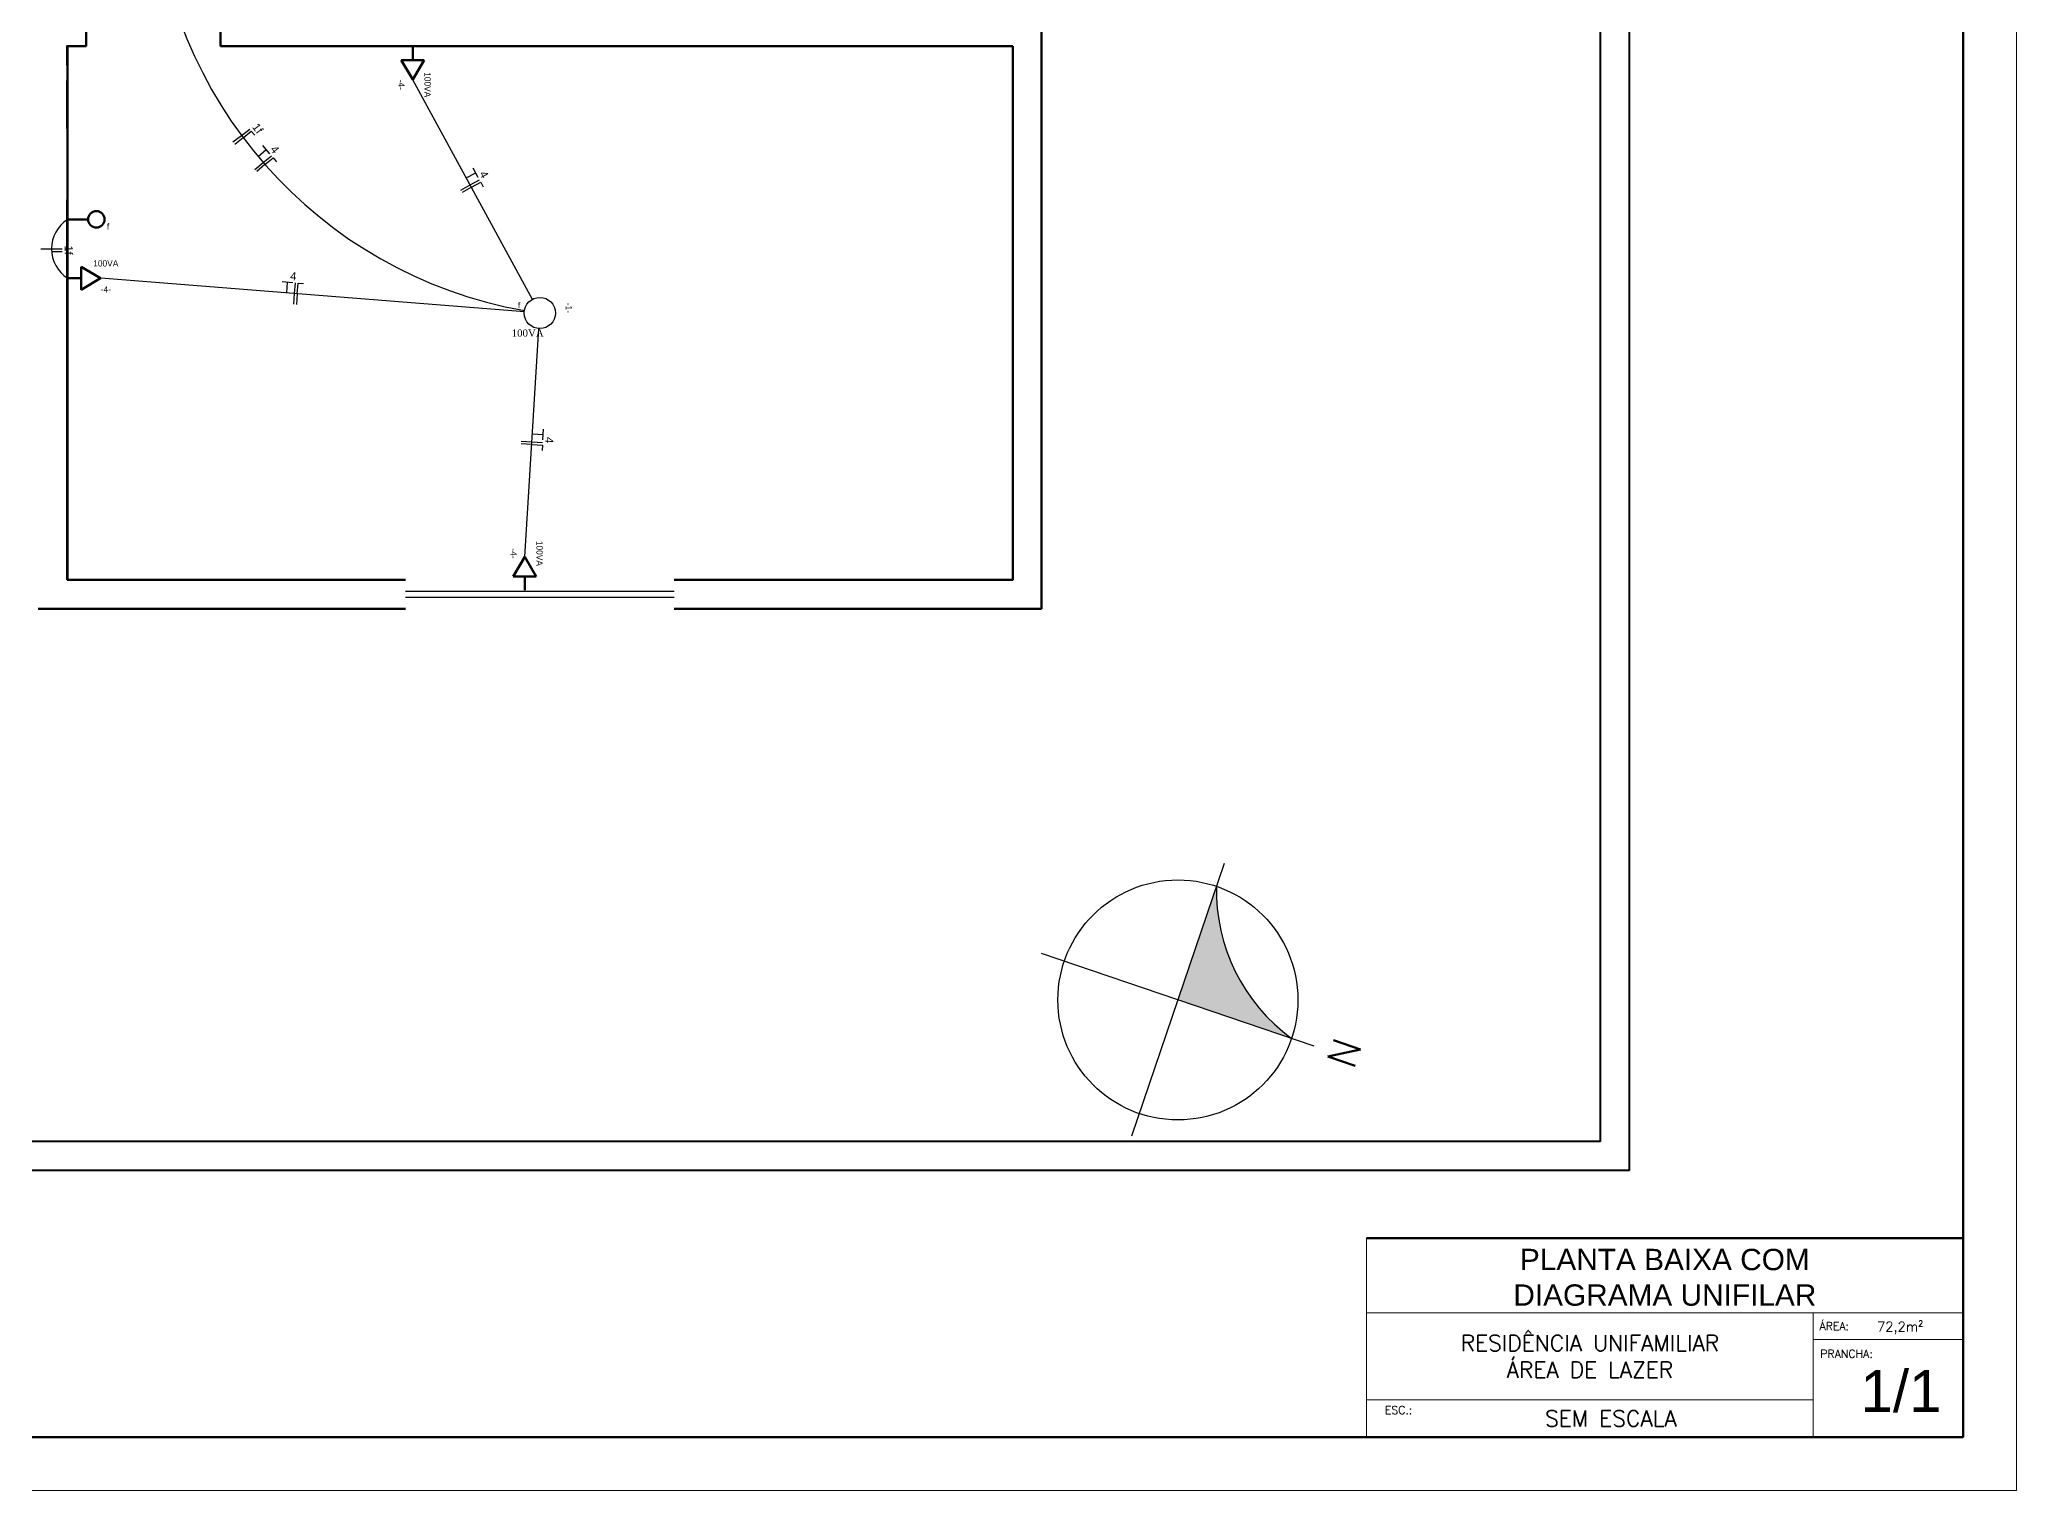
# Model space of a CAD drawing. Header units: millimetres. Extents: x -965 to 0, y -30 to 1544.
# Drawn here: x -18.53 to 0, y -29.7 to -16.1 of the extents above; entities that cross this region are included whole.
import ezdxf

# ---------------------------------------------------------------- set-up
doc = ezdxf.new("R2010")
doc.units = ezdxf.units.MM
doc.header["$LTSCALE"] = 0.015
doc.linetypes.add('HIDDEN2', pattern=[4.7625, 3.175, -1.5875])
for name, color, linetype, lineweight in [('0.13', 6, 'Continuous', 13), ('0.20', 7, 'Continuous', 20), ('0.30', 2, 'Continuous', 30), ('0.40', 3, 'Continuous', 40), ('0.60', 4, 'Continuous', 60), ('1.00', 5, 'Continuous', 100), ('cotas', 6, 'Continuous', 9), ('Interruptores', 7, 'Continuous', 50), ('Tomadas especiais', 7, 'Continuous', 50), ('Unifilar', 3, 'Continuous', 25)]:
    doc.layers.add(name, color=color, linetype=linetype, lineweight=lineweight)
doc.layers.add('Eletrodutos', color=210, linetype='Continuous')
doc.layers.add('Ponto_de_Luz', color=1, linetype='Continuous')
doc.styles.add('100X1', font='ROMANS', dxfattribs={"height": 0.25})
doc.styles.add('80X50', font='arial.ttf', dxfattribs={"height": 0.075})
doc.styles.add('REGUA60', font='romans.shx', dxfattribs={"height": 1.5})
doc.styles.add('ROMANS', font='romans.shx')

# ---------------------------------------------------------------- blocks, each defined once
blk = doc.blocks.new('Norte3')
blk.add_hatch(color=256).paths.add_polyline_path([(0, 0), (0, 1.25, -0.245858), (-1.25, 0)])
for p, q in [((0, 1.5), (0, -1.5)), ((-1.5, 0), (1.5, 0))]:
    blk.add_line(p, q)
at = {"color": 3}
blk.add_circle((0, 0), 1.25, dxfattribs=at)
blk.add_arc((-1.819, 1.819), 1.906, 287.3747, 342.6253)
at = {"color": 3, "style": '100X1'}
blk.add_text('N', height=0.3, dxfattribs=at).set_placement((-0.175, 1.668))
blk = doc.blocks.new('quadro')
at = {"layer": '0.13', "linetype": 'Continuous', "transparency": 33554687}
for p, q in [((1545.202, 879.404), (1550.794, 879.404)), ((1549.389, 879.404), (1549.389, 878.239)), ((1549.389, 879.154), (1550.794, 879.154)), ((1545.202, 878.589), (1549.389, 878.589))]:
    blk.add_line(p, q, dxfattribs=at)
at = {"layer": '0.20', "color": 5, "linetype": 'Continuous', "transparency": 33554687}
blk.add_line((1545.202, 880.104), (1545.202, 878.239), dxfattribs=at)
at = {"layer": '1.00', "transparency": 33554687}
blk.add_line((1545.202, 880.104), (1550.794, 880.104), dxfattribs=at)
blk.add_lwpolyline([(1550.794, 906.939), (1510.494, 906.939), (1510.494, 878.239), (1550.794, 878.239)], close=True, dxfattribs=at)
blk.add_lwpolyline([(1550.794, 878.239), (1542.224, 878.239)], dxfattribs=at)
blk.add_lwpolyline([(1550.794, 878.239), (1542.224, 878.239)], dxfattribs=at)
at = {"layer": 'cotas', "transparency": 33554687}
blk.add_lwpolyline([(1551.294, 907.439), (1509.244, 907.439), (1509.244, 877.739), (1551.294, 877.739)], close=True, dxfattribs=at)
at = {"color": 255, "transparency": 33554687, "style": '80X50'}
blk.add_text('1/1', height=0.3922, dxfattribs=at).set_placement((1549.831, 878.475))
at = {"color": 255, "transparency": 33554687, "insert": (1545.202, 880.004), "char_height": 0.2, "attachment_point": 1, "style": '80X50'}
blk.add_mtext_dynamic_manual_height_columns('\\pxqc;{\\C3;PLANTA BAIXA COM \\PDIAGRAMA UNIFILAR}', width=5.59127, gutter_width=0.375, heights=[0.7], dxfattribs=at)
at = {"layer": '0.20', "color": 40, "transparency": 33554687, "style": 'REGUA60'}
for s, p in [('ÁREA: ', (1549.448, 879.242)), ('PRANCHA:', (1549.455, 878.983))]:
    blk.add_text(s, height=0.075, dxfattribs=at).set_placement(p)
at = {"layer": '0.20', "transparency": 33554687, "style": 'REGUA60'}
blk.add_text('72,2m²', height=0.09, dxfattribs=at).set_placement((1549.987, 879.23))
at = {"layer": '0.20', "color": 4, "transparency": 33554687, "char_height": 0.15, "attachment_point": 5, "style": 'ROMANS'}
for s, insert, width in [('RESIDÊNCIA UNIFAMILIAR\\PÁREA DE LAZER', (1547.296, 878.996), 4.18696), ('SEM ESCALA', (1547.492, 878.414), 3.4358)]:
    blk.add_mtext(s, dxfattribs=dict(at, insert=insert, width=width))
at = {"layer": '0.20', "color": 40, "transparency": 33554687, "insert": (1545.322, 878.53), "char_height": 0.075, "width": 1.35285, "attachment_point": 1, "style": 'REGUA60'}
blk.add_mtext('\\pxql; ESC.:', dxfattribs=at)
blk = doc.blocks.new('TB-230')
h = blk.add_hatch()
h.set_pattern_fill('ANGLE', color=255, scale=1.112158, angle=90)
h.set_pattern_definition([(90, (988.0724, -1702.954), (-7.768424, 1e-12), [5.649763, -2.11866]), (180, (988.0724, -1702.954), (-1e-12, -7.768424), [5.649763, -2.11866])])
h.paths.add_polyline_path([(0.143, 0.12), (0.143, -0.12), (0.195, -0.09), (0.195, 0.09)])
h.paths.add_polyline_path([(0.195, 0.09), (0.195, -0.09), (0.225, -0.072), (0.225, 0.072)])
h.paths.add_polyline_path([(0.225, 0.072), (0.225, -0.072), (0.347, 0)])
for p, q in [((0.143, -0.12), (0.143, 0.12)), ((0.143, 0.12), (0.347, 0)), ((0, 0), (0.143, 0)), ((0.347, 0), (0.143, -0.12))]:
    blk.add_line(p, q)
blk = doc.blocks.new('Fase')
at = {"color": 90, "linetype": 'Continuous', "lineweight": 25, "transparency": 33554687}
for p, q in [((0, 0), (0, 0.1)), ((0, -0.1), (0, 0))]:
    blk.add_line(p, q, dxfattribs=at)
blk = doc.blocks.new('PE')
at = {"color": 90, "linetype": 'Continuous', "lineweight": 25, "transparency": 33554687}
for p, q in [((0.05, 0.1), (-0.05, 0.1)), ((0, 0), (0, 0.1))]:
    blk.add_line(p, q, dxfattribs=at)
blk = doc.blocks.new('Neutro')
at = {"color": 90, "linetype": 'Continuous', "lineweight": 25, "transparency": 33554687}
for p, q in [((0, 0), (0, 0.1)), ((0, 0.1), (0.05, 0.1)), ((0, 0), (0, -0.1))]:
    blk.add_line(p, q, dxfattribs=at)
blk = doc.blocks.new('Tomada')
at = {"color": 255, "transparency": 33554687}
for name, p in [('PE', (-0.075, 0)), ('Fase', (0, 0)), ('Neutro', (0.025, 0))]:
    blk.add_blockref(name, p, dxfattribs=at)
blk = doc.blocks.new('Retorno')
at = {"color": 90, "linetype": 'Continuous', "lineweight": 25, "transparency": 33554687}
blk.add_line((0, 0), (0, 0.1), dxfattribs=at)

msp = doc.modelspace()

# ---------------------------------------------------------------- linework, layer by layer
at = {"layer": '0.30'}
for p, q in [((-12.582, -21.273), (-15.102, -21.273)), ((-15.102, -21.327), (-12.582, -21.327))]:
    msp.add_line(p, q, dxfattribs=at)
at = {"layer": '0.40'}
msp.add_line((-3.898, -26.7), (-37.7, -26.7), dxfattribs=at)
for points in [[(-3.628, -26.7), (-3.628, -1.5)], [(-3.898, -26.43), (-3.898, -1.77)], [(-3.628, -26.7), (-37.7, -26.7), (-37.7, -20.535)], [(-3.898, -26.43), (-37.43, -26.43), (-37.43, -20.535)]]:
    msp.add_lwpolyline(points, dxfattribs=at)
at = {"layer": '0.60'}
for p, q in [((-18.095, -16.161), (-18.095, -15.891)), ((-16.835, -16.163), (-16.835, -15.891)), ((-18.275, -16.161), (-18.275, -16.341)), ((-18.275, -16.161), (-18.095, -16.161)), ((-18.272, -16.156), (-18.272, -21.16)), ((-11.57, -16.161), (-12.02, -16.161)), ((-9.41, -16.161), (-9.59, -16.161)), ((-9.41, -21.165), (-9.41, -16.161)), ((-18.275, -17.601), (-18.275, -21.165)), ((-18.275, -21.165), (-15.102, -21.165)), ((-17.465, -21.165), (-18.275, -21.165)), ((-12.582, -21.165), (-9.41, -21.165)), ((-15.102, -21.435), (-18.545, -21.435)), ((-9.14, -21.435), (-12.582, -21.435))]:
    msp.add_line(p, q, dxfattribs=at)
for points in [[(-9.14, -21.435), (-9.14, -15.71)], [(-18.275, -16.161), (-18.275, -16.341)], [(-18.095, -16.161), (-18.275, -16.161), (-18.275, -16.341)], [(-11.84, -16.161), (-16.835, -16.161)], [(-9.41, -16.161), (-9.41, -21.165), (-12.582, -21.165)], [(-11.84, -16.161), (-11.84, -16.161), (-9.59, -16.161)], [(-9.59, -16.161), (-9.41, -16.161)], [(-18.275, -16.485), (-18.275, -16.935)], [(-18.275, -17.601), (-18.275, -21.165)]]:
    msp.add_lwpolyline(points, dxfattribs=at)
at = {"layer": 'Eletrodutos', "color": 255, "transparency": 33554687}
for p, q in [((-13.912, -18.535), (-15.034, -16.476)), ((-13.987, -18.652), (-17.959, -18.337)), ((-13.984, -20.95), (-13.851, -18.808))]:
    msp.add_line(p, q, dxfattribs=at)
for centre, radius, start, end in [((-13.257, -14.495), 4.208, 182.7342, 260.0203), ((-18.09, -18.061), 0.33, 123.4466, 236.7197)]:
    msp.add_arc(centre, radius, start, end, dxfattribs=at)
at = {"layer": 'Interruptores', "color": 7, "flags": 128}
msp.add_lwpolyline([(-18.274, -17.785), (-18.078, -17.785)], close=True, dxfattribs=at)
at = {"layer": 'Interruptores', "color": 7}
msp.add_circle((-18, -17.785), 0.0773, dxfattribs=at)
at = {"layer": 'Ponto_de_Luz', "color": 7}
msp.add_circle((-13.842, -18.663), 0.146, dxfattribs=at)

# ---------------------------------------------------------------- block references
at = {"color": 1}
msp.add_blockref('quadro', (-1551.294, -907.439), dxfattribs=at)
at = {"xscale": 0.8999999999998792, "yscale": 0.8999999999998792, "zscale": 2.4, "rotation": 251.2568061609114}
msp.add_blockref('Norte3', (-7.861, -25.102), dxfattribs=at)
at = {"layer": 'Tomadas especiais', "color": 7, "xscale": 0.8991528196204149, "yscale": 0.8991528196204149, "zscale": 0.8991528196204149}
for p, rotation in [((-15.034, -16.163), 269.9999999999998), ((-13.984, -21.262), 89.99999999999987)]:
    msp.add_blockref('TB-230', p, dxfattribs=dict(at, rotation=rotation))
msp.add_blockref('TB-230', (-18.272, -18.337), dxfattribs=at)
at = {"layer": 'Unifilar', "color": 255, "transparency": 33554687, "rotation": 306.8723674616763}
msp.add_blockref('Fase', (-16.64, -17), dxfattribs=at)
at = {"layer": 'Unifilar', "transparency": 33554687}
for name, p, rotation in [('Neutro', (-16.625, -17.02), 308.9482654672619), ('Tomada', (-16.436, -17.253), 309.735018147963), ('Tomada', (-14.496, -17.463), 298.5920923215373), ('Fase', (-18.421, -18.061), 270), ('Retorno', (-18.421, -18.086), 270), ('Tomada', (-16.141, -18.481), 355.4698944732932), ('Tomada', (-13.917, -19.87), 266.4638011820102)]:
    msp.add_blockref(name, p, dxfattribs=dict(at, rotation=rotation))

# ---------------------------------------------------------------- texts
at = {"color": 7, "linetype": 'HIDDEN2'}
for s, rotation, p in [('-4-', 270, (-15.169, -16.476)), ('100VA', 270, (-14.924, -16.406)), ('f', 360, (-17.9, -17.881)), ('100VA', 360, (-18.029, -18.227)), ('-4-', 360, (-17.959, -18.471)), ('f', 360, (-14.048, -18.62)), ('-1-', 270, (-13.6, -18.567)), ('-4-', 270, (-14.118, -20.869)), ('100VA', 270, (-13.874, -20.799))]:
    msp.add_text(s, height=0.0585, rotation=rotation, dxfattribs=at).set_placement(p)
at = {"layer": 'Ponto_de_Luz', "color": 7, "insert": (-14.107, -18.817), "char_height": 0.06766, "width": 0.233, "attachment_point": 1}
msp.add_mtext('{\\fTimes New Roman|b0|i0|c0|p18;100VA}', dxfattribs=at)
at = {"layer": 'Unifilar', "transparency": 33554687, "char_height": 0.075, "attachment_point": 1, "style": '80X50'}
for s, width, insert, rotation in [('\\pxqc;1f', 0.075, (-16.48, -16.88), 306.8724), ('\\pxqc;4', 0.2, (-16.362, -17.029), 309.735), ('\\pxqc;4', 0.2, (-14.38, -17.258), 298.5921), ('\\pxqc;1f', 0.025, (-18.221, -18.061), 270), ('\\pxqc;4', 0.2, (-16.25, -18.272), 355.4699), ('\\pxqc;4', 0.2, (-13.709, -19.757), 266.4638)]:
    msp.add_mtext_dynamic_manual_height_columns(s, width=width, gutter_width=0.375, heights=[0], dxfattribs=dict(at, insert=insert, rotation=rotation))

doc.saveas('drawing.dxf')
